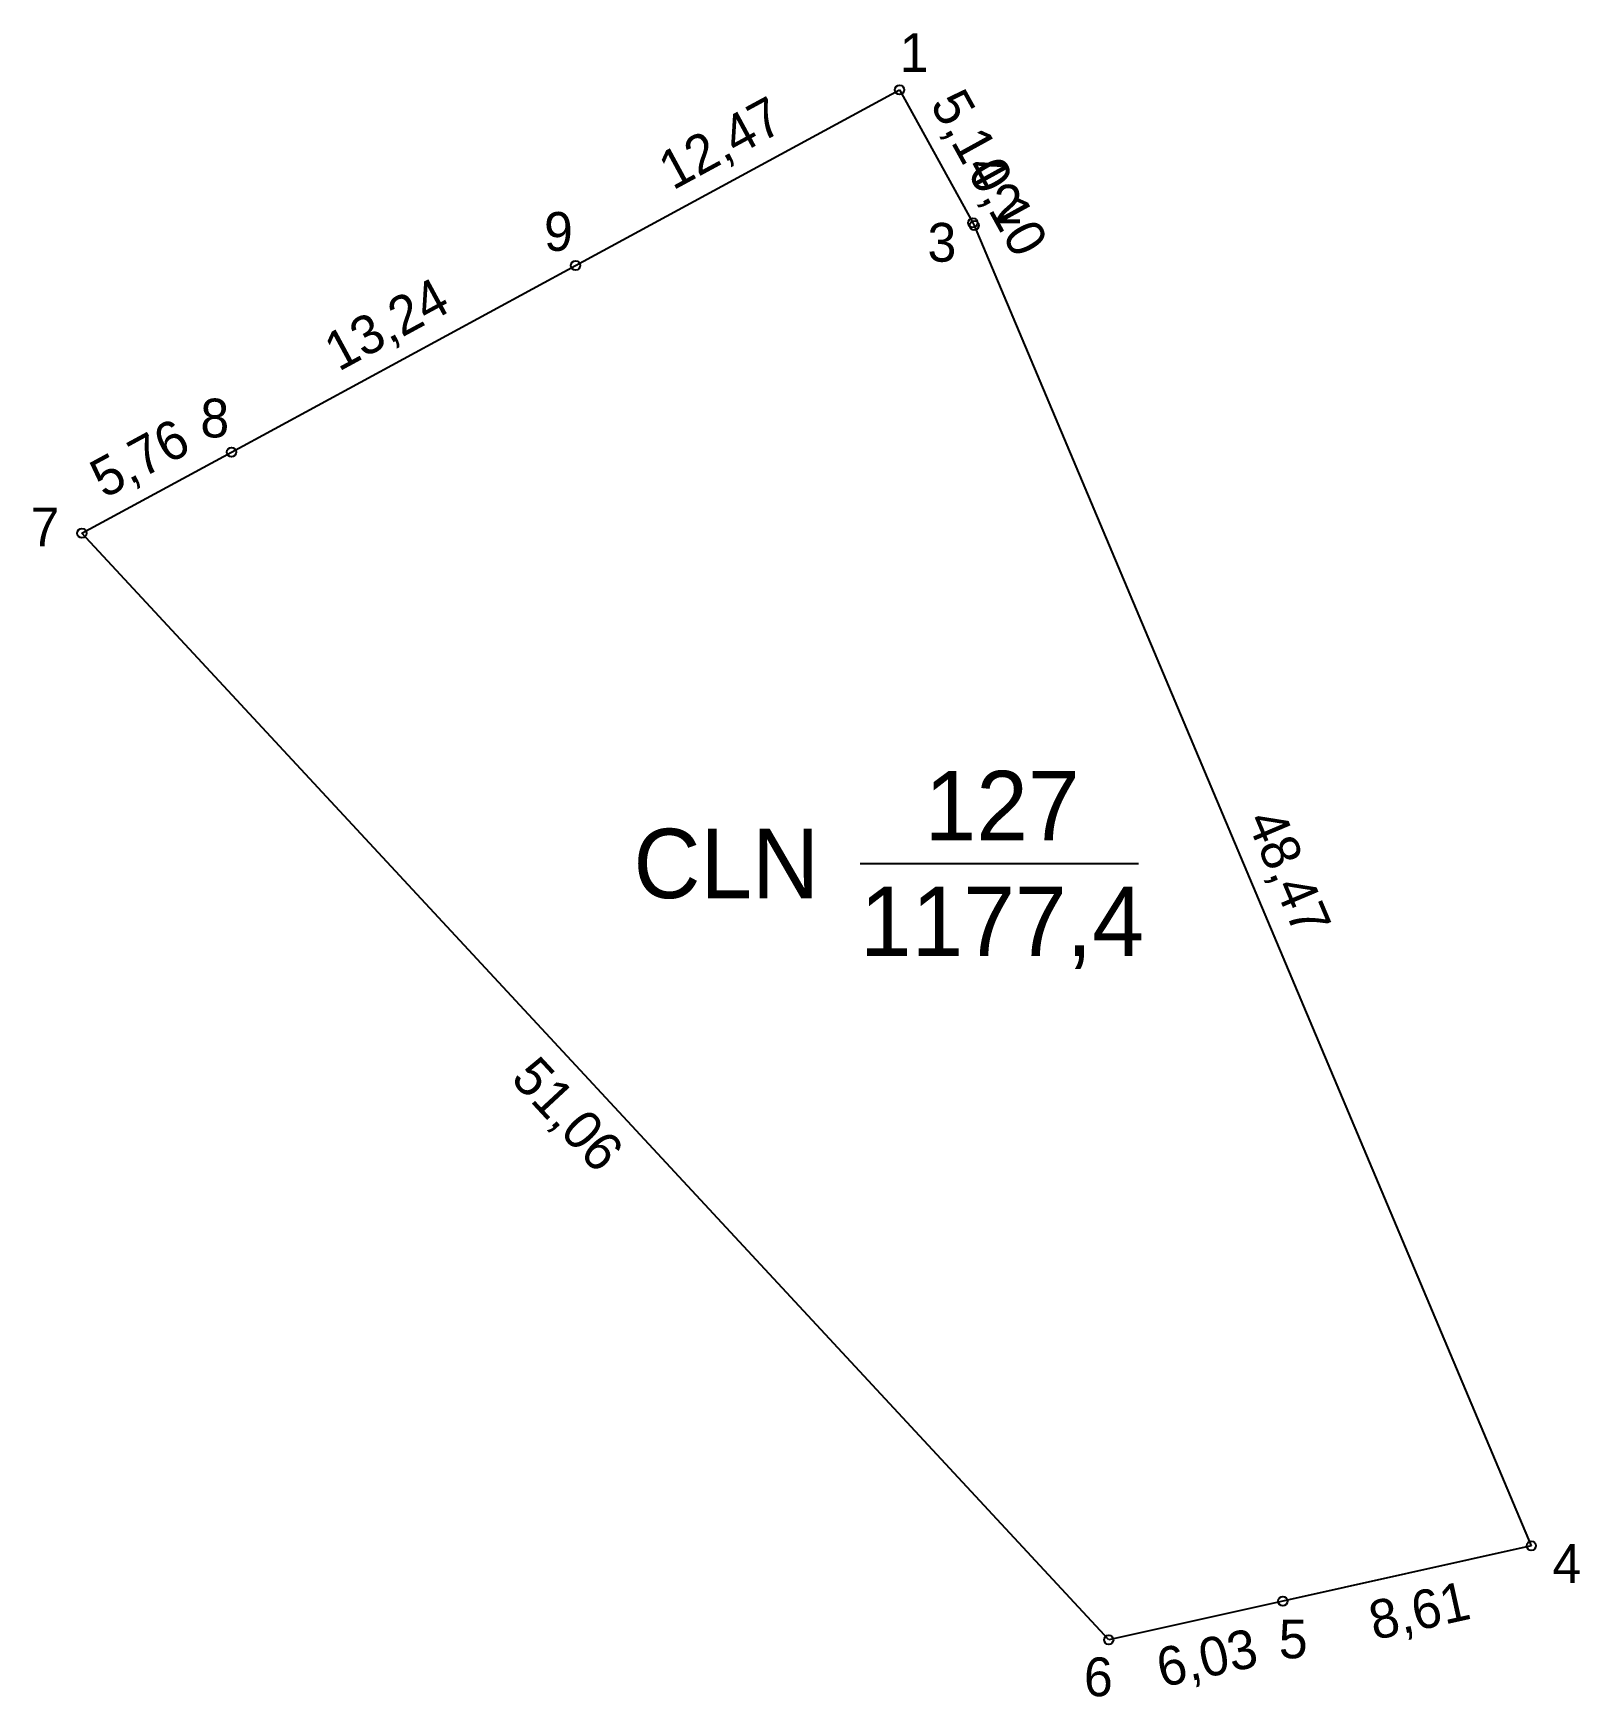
# Model space of a CAD drawing. Extents: x 550120 to 550172.3, y 1838546.7 to 1838603.
import ezdxf

# ---------------------------------------------------------------- set-up
doc = ezdxf.new("R2010")
doc.units = 0
for name, color, linetype in [('CanhThua', 7, 'Continuous'), ('ChieuDaiCanhThua', 7, 'Continuous'), ('MocDinhThua', 7, 'Continuous'), ('NhanDiaChinhThua', 7, 'Continuous'), ('SoHieuDinhThua', 7, 'Continuous')]:
    doc.layers.add(name, color=color, linetype=linetype)

msp = doc.modelspace()

# ---------------------------------------------------------------- linework, layer by layer
at = {"layer": 'CanhThua'}
for p, q in [((550138.366, 1838595.154), (550149.325, 1838601.096)), ((550149.325, 1838601.096), (550151.805, 1838596.597)), ((550151.805, 1838596.597), (550151.853, 1838596.51)), ((550151.853, 1838596.51), (550170.697, 1838551.851)), ((550126.726, 1838588.842), (550138.366, 1838595.154)), ((550121.664, 1838586.097), (550126.726, 1838588.842)), ((550156.4, 1838548.67), (550121.664, 1838586.097)), ((550170.697, 1838551.851), (550162.29, 1838549.98)), ((550162.29, 1838549.98), (550156.4, 1838548.67))]:
    msp.add_line(p, q, dxfattribs=at)
at = {"layer": 'MocDinhThua'}
for centre in [(550149.325, 1838601.096), (550151.805, 1838596.597), (550151.853, 1838596.51), (550138.366, 1838595.154), (550126.726, 1838588.842), (550121.664, 1838586.097), (550170.697, 1838551.851), (550162.29, 1838549.98), (550156.4, 1838548.67)]:
    msp.add_circle(centre, 0.157, dxfattribs=at)
at = {"layer": 'NhanDiaChinhThua'}
msp.add_line((550147.988, 1838574.929), (550157.409, 1838574.929), dxfattribs=at)

# ---------------------------------------------------------------- texts
at = {"layer": 'ChieuDaiCanhThua'}
for s, rotation, p in [('5,14', 298.865, (550150.337, 1838600.617)), ('12,47', 28.4667, (550141.656, 1838597.683)), ('0,10', 298.8866, (550151.601, 1838598.323)), ('13,24', 28.4696, (550130.348, 1838591.552)), ('5,76', 28.4699, (550122.426, 1838587.256)), ('48,47', 292.8775, (550161.049, 1838576.402)), ('51,06', 312.8644, (550136.134, 1838567.616)), ('8,61', 12.5468, (550165.383, 1838548.654)), ('6,03', 12.5391, (550158.197, 1838547.056))]:
    msp.add_text(s, height=1.3106, rotation=rotation, dxfattribs=at).set_placement(p)
at = {"layer": 'NhanDiaChinhThua'}
for s, p in [('127', (550150.174, 1838575.712)), ('CLN', (550140.323, 1838573.755)), ('1177,4', (550147.989, 1838571.799))]:
    msp.add_text(s, height=2.3481, dxfattribs=at).set_placement(p)
at = {"layer": 'SoHieuDinhThua'}
for s, p in [('1', (550149.328, 1838601.698)), ('2', (550152.509, 1838596.575)), ('9', (550137.298, 1838595.651)), ('3', (550150.27, 1838595.283)), ('8', (550125.673, 1838589.339)), ('7', (550119.93, 1838585.654)), ('4', (550171.411, 1838550.595)), ('5', (550162.154, 1838548.045)), ('6', (550155.563, 1838546.763))]:
    msp.add_text(s, height=1.311, dxfattribs=at).set_placement(p)

doc.saveas('drawing.dxf')
